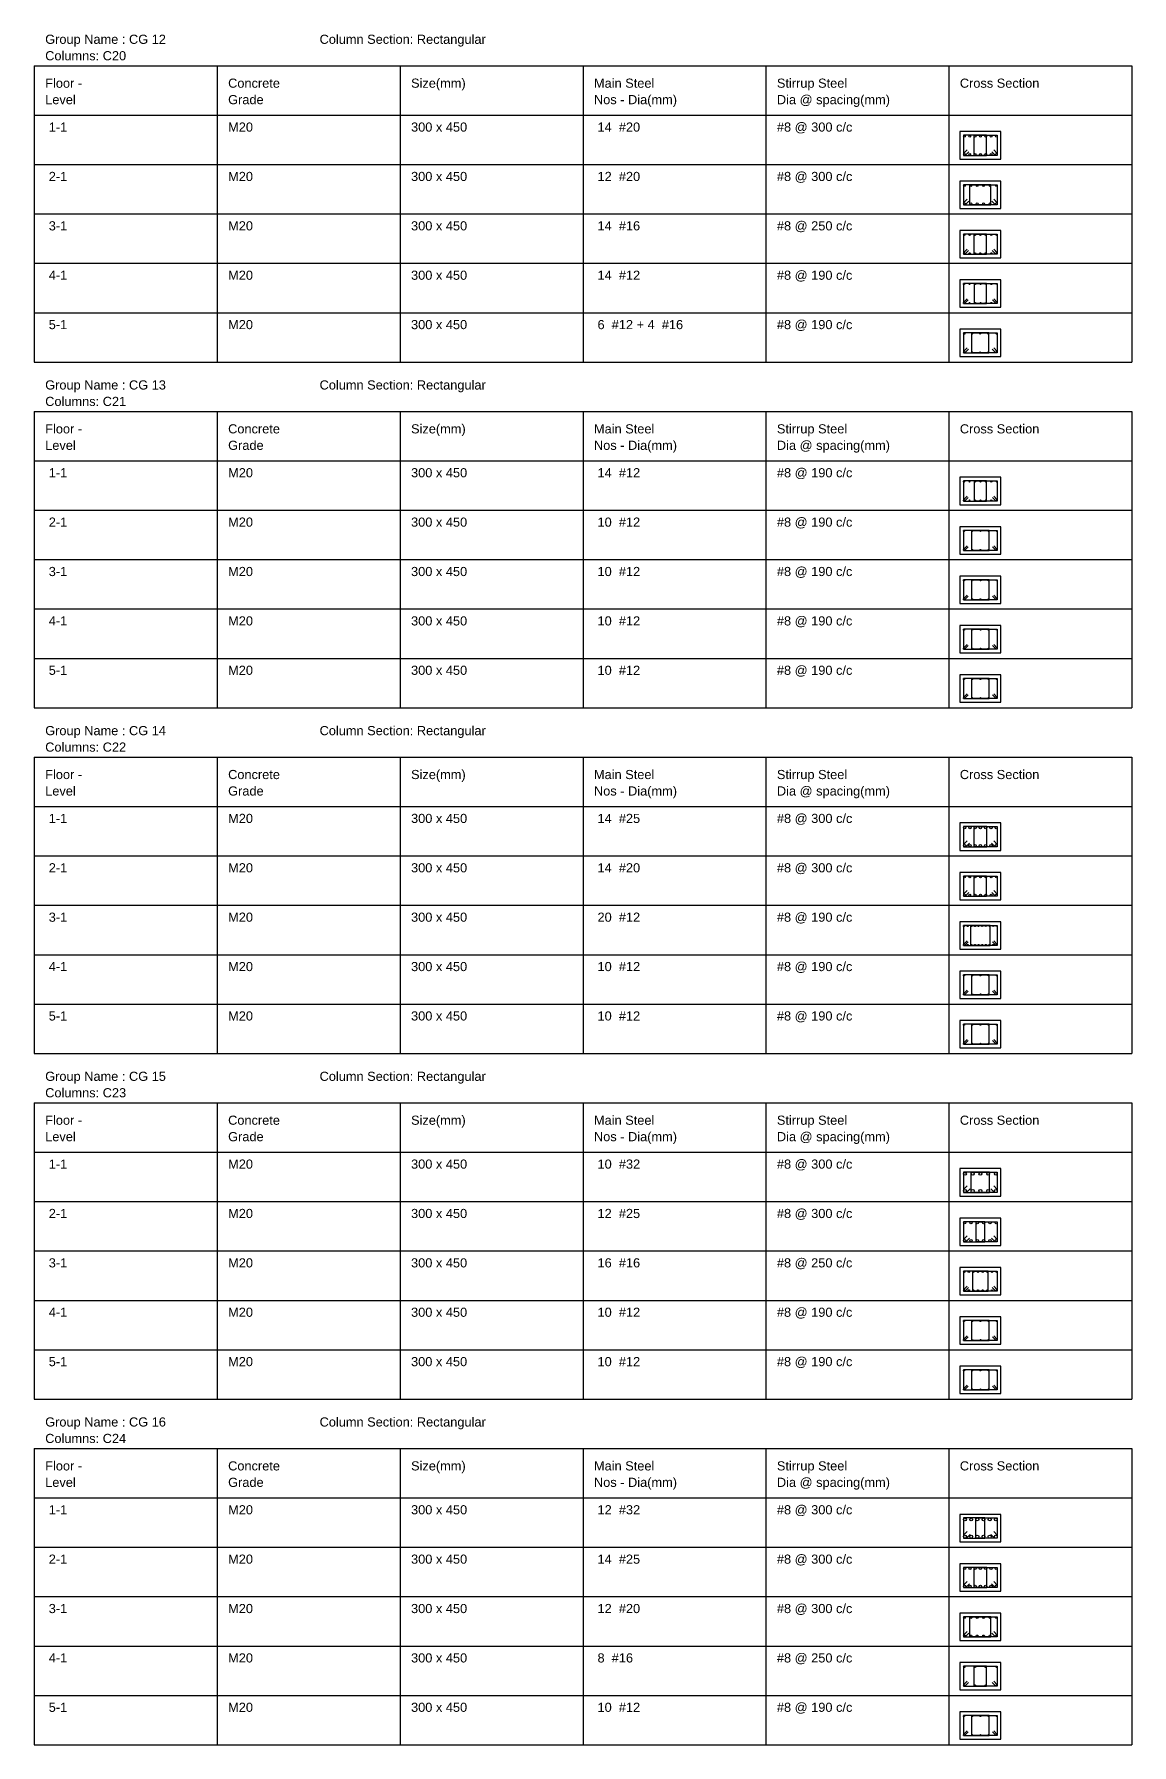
# Model space of a CAD drawing. Extents: x 28 to 264, y -211 to 74.
# Drawn here: x 73.06 to 85.06, y -4.8 to 13.91 of the extents above; entities that cross this region are included whole.
import ezdxf

# ---------------------------------------------------------------- set-up
doc = ezdxf.new("R2010")
doc.units = 0
doc.layers.add('Schedule', color=140, linetype='CONTINUOUS')
doc.styles.add('STRUDS_Arial', font='ARIAL.TTF', dxfattribs={"height": 0.04})

msp = doc.modelspace()

# ---------------------------------------------------------------- linework, layer by layer
at = {"layer": 'Schedule'}
for p, q in [((73.058, 13.56), (85.058, 13.56)), ((73.058, 13.56), (73.058, 10.32)), ((75.058, 13.56), (75.058, 10.32)), ((77.058, 13.56), (77.058, 10.32)), ((79.058, 13.56), (79.058, 10.32)), ((81.058, 13.56), (81.058, 10.32)), ((83.058, 13.56), (83.058, 10.32)), ((85.058, 13.56), (85.058, 10.32)), ((73.058, 13.02), (85.058, 13.02)), ((83.628, 12.84), (83.178, 12.84)), ((83.178, 12.84), (83.178, 12.54)), ((83.4714, 12.8), (83.218, 12.8)), ((83.218, 12.8), (83.218, 12.58)), ((83.3347, 12.58), (83.3347, 12.8)), ((83.3347, 12.8), (83.588, 12.8)), ((83.4714, 12.58), (83.4714, 12.8)), ((83.588, 12.8), (83.588, 12.58)), ((83.628, 12.54), (83.628, 12.84)), ((83.178, 12.54), (83.628, 12.54)), ((83.218, 12.6), (83.258, 12.64)), ((83.218, 12.58), (83.4714, 12.58)), ((83.238, 12.58), (83.278, 12.62)), ((83.588, 12.58), (83.3347, 12.58)), ((83.568, 12.58), (83.528, 12.62)), ((83.588, 12.6), (83.548, 12.64)), ((73.058, 12.48), (85.058, 12.48)), ((83.628, 12.3), (83.178, 12.3)), ((83.178, 12.3), (83.178, 12)), ((83.518, 12.26), (83.218, 12.26)), ((83.218, 12.26), (83.218, 12.04)), ((83.288, 12.04), (83.288, 12.26)), ((83.288, 12.26), (83.588, 12.26)), ((83.518, 12.04), (83.518, 12.26)), ((83.588, 12.26), (83.588, 12.04)), ((83.628, 12), (83.628, 12.3)), ((83.178, 12), (83.628, 12)), ((83.218, 12.06), (83.258, 12.1)), ((83.218, 12.04), (83.518, 12.04)), ((83.238, 12.04), (83.278, 12.08)), ((83.588, 12.04), (83.288, 12.04)), ((83.568, 12.04), (83.528, 12.08)), ((83.588, 12.06), (83.548, 12.1)), ((73.058, 11.94), (85.058, 11.94)), ((83.628, 11.76), (83.178, 11.76)), ((83.178, 11.76), (83.178, 11.46)), ((83.47, 11.72), (83.218, 11.72)), ((83.218, 11.72), (83.218, 11.5)), ((83.336, 11.5), (83.336, 11.72)), ((83.336, 11.72), (83.588, 11.72)), ((83.47, 11.5), (83.47, 11.72)), ((83.588, 11.72), (83.588, 11.5)), ((83.628, 11.46), (83.628, 11.76)), ((83.178, 11.46), (83.628, 11.46)), ((83.218, 11.516), (83.258, 11.556)), ((83.218, 11.5), (83.47, 11.5)), ((83.234, 11.5), (83.274, 11.54)), ((83.588, 11.5), (83.336, 11.5)), ((83.572, 11.5), (83.532, 11.54)), ((83.588, 11.516), (83.548, 11.556)), ((73.058, 11.4), (85.058, 11.4)), ((83.628, 11.22), (83.178, 11.22)), ((83.178, 11.22), (83.178, 10.92)), ((83.4687, 11.18), (83.218, 11.18)), ((83.218, 11.18), (83.218, 10.96)), ((83.3374, 10.96), (83.3374, 11.18)), ((83.3374, 11.18), (83.588, 11.18)), ((83.4687, 10.96), (83.4687, 11.18)), ((83.588, 11.18), (83.588, 10.96)), ((83.628, 10.92), (83.628, 11.22)), ((73.058, 10.86), (85.058, 10.86)), ((83.178, 10.92), (83.628, 10.92)), ((83.218, 10.972), (83.258, 11.012)), ((83.218, 10.96), (83.4687, 10.96)), ((83.23, 10.96), (83.27, 11)), ((83.588, 10.96), (83.3374, 10.96)), ((83.576, 10.96), (83.536, 11)), ((83.588, 10.972), (83.548, 11.012)), ((83.628, 10.68), (83.178, 10.68)), ((83.178, 10.68), (83.178, 10.38)), ((83.628, 10.38), (83.628, 10.68)), ((83.4945, 10.64), (83.218, 10.64)), ((83.218, 10.64), (83.218, 10.42)), ((83.218, 10.436), (83.258, 10.476)), ((83.3075, 10.42), (83.3075, 10.64)), ((83.3075, 10.64), (83.588, 10.64)), ((83.4945, 10.42), (83.4945, 10.64)), ((83.588, 10.436), (83.548, 10.476)), ((83.588, 10.64), (83.588, 10.42)), ((73.058, 10.32), (85.058, 10.32)), ((83.178, 10.38), (83.628, 10.38)), ((83.218, 10.42), (83.4945, 10.42)), ((83.234, 10.42), (83.274, 10.46)), ((83.588, 10.42), (83.3075, 10.42)), ((83.572, 10.42), (83.532, 10.46)), ((73.058, 9.78), (85.058, 9.78)), ((73.058, 9.78), (73.058, 6.54)), ((75.058, 9.78), (75.058, 6.54)), ((77.058, 9.78), (77.058, 6.54)), ((79.058, 9.78), (79.058, 6.54)), ((81.058, 9.78), (81.058, 6.54)), ((83.058, 9.78), (83.058, 6.54)), ((85.058, 9.78), (85.058, 6.54)), ((73.058, 9.24), (85.058, 9.24)), ((83.628, 9.06), (83.178, 9.06)), ((83.178, 9.06), (83.178, 8.76)), ((83.4687, 9.02), (83.218, 9.02)), ((83.218, 9.02), (83.218, 8.8)), ((83.3374, 8.8), (83.3374, 9.02)), ((83.3374, 9.02), (83.588, 9.02)), ((83.4687, 8.8), (83.4687, 9.02)), ((83.588, 9.02), (83.588, 8.8)), ((83.628, 8.76), (83.628, 9.06)), ((83.218, 8.812), (83.258, 8.852)), ((83.218, 8.8), (83.4687, 8.8)), ((83.23, 8.8), (83.27, 8.84)), ((83.588, 8.8), (83.3374, 8.8)), ((83.576, 8.8), (83.536, 8.84)), ((83.588, 8.812), (83.548, 8.852)), ((73.058, 8.7), (85.058, 8.7)), ((83.178, 8.76), (83.628, 8.76)), ((83.628, 8.52), (83.178, 8.52)), ((83.178, 8.52), (83.178, 8.22)), ((83.4985, 8.48), (83.218, 8.48)), ((83.218, 8.48), (83.218, 8.26)), ((83.3075, 8.26), (83.3075, 8.48)), ((83.3075, 8.48), (83.588, 8.48)), ((83.4985, 8.26), (83.4985, 8.48)), ((83.588, 8.48), (83.588, 8.26)), ((83.628, 8.22), (83.628, 8.52)), ((83.218, 8.272), (83.258, 8.312)), ((83.218, 8.26), (83.4985, 8.26)), ((83.23, 8.26), (83.27, 8.3)), ((83.588, 8.26), (83.3075, 8.26)), ((83.576, 8.26), (83.536, 8.3)), ((83.588, 8.272), (83.548, 8.312)), ((73.058, 8.16), (85.058, 8.16)), ((83.178, 8.22), (83.628, 8.22)), ((83.628, 7.98), (83.178, 7.98)), ((83.178, 7.98), (83.178, 7.68)), ((83.4985, 7.94), (83.218, 7.94)), ((83.218, 7.94), (83.218, 7.72)), ((83.3075, 7.72), (83.3075, 7.94)), ((83.3075, 7.94), (83.588, 7.94)), ((83.4985, 7.72), (83.4985, 7.94)), ((83.588, 7.94), (83.588, 7.72)), ((83.628, 7.68), (83.628, 7.98)), ((83.178, 7.68), (83.628, 7.68)), ((83.218, 7.732), (83.258, 7.772)), ((83.218, 7.72), (83.4985, 7.72)), ((83.23, 7.72), (83.27, 7.76)), ((83.588, 7.72), (83.3075, 7.72)), ((83.576, 7.72), (83.536, 7.76)), ((83.588, 7.732), (83.548, 7.772)), ((73.058, 7.62), (85.058, 7.62)), ((83.628, 7.44), (83.178, 7.44)), ((83.178, 7.44), (83.178, 7.14)), ((83.4985, 7.4), (83.218, 7.4)), ((83.218, 7.4), (83.218, 7.18)), ((83.3075, 7.18), (83.3075, 7.4)), ((83.3075, 7.4), (83.588, 7.4)), ((83.4985, 7.18), (83.4985, 7.4)), ((83.588, 7.4), (83.588, 7.18)), ((83.628, 7.14), (83.628, 7.44)), ((83.178, 7.14), (83.628, 7.14)), ((83.218, 7.192), (83.258, 7.232)), ((83.218, 7.18), (83.4985, 7.18)), ((83.23, 7.18), (83.27, 7.22)), ((83.588, 7.18), (83.3075, 7.18)), ((83.576, 7.18), (83.536, 7.22)), ((83.588, 7.192), (83.548, 7.232)), ((73.058, 7.08), (85.058, 7.08)), ((83.628, 6.9), (83.178, 6.9)), ((83.178, 6.9), (83.178, 6.6)), ((83.4985, 6.86), (83.218, 6.86)), ((83.218, 6.86), (83.218, 6.64)), ((83.3075, 6.64), (83.3075, 6.86)), ((83.3075, 6.86), (83.588, 6.86)), ((83.4985, 6.64), (83.4985, 6.86)), ((83.588, 6.86), (83.588, 6.64)), ((83.628, 6.6), (83.628, 6.9)), ((83.178, 6.6), (83.628, 6.6)), ((83.218, 6.652), (83.258, 6.692)), ((83.218, 6.64), (83.4985, 6.64)), ((83.23, 6.64), (83.27, 6.68)), ((83.588, 6.64), (83.3075, 6.64)), ((83.576, 6.64), (83.536, 6.68)), ((83.588, 6.652), (83.548, 6.692)), ((73.058, 6.54), (85.058, 6.54)), ((73.058, 6), (85.058, 6)), ((73.058, 6), (73.058, 2.76)), ((75.058, 6), (75.058, 2.76)), ((77.058, 6), (77.058, 2.76)), ((79.058, 6), (79.058, 2.76)), ((81.058, 6), (81.058, 2.76)), ((83.058, 6), (83.058, 2.76)), ((85.058, 6), (85.058, 2.76)), ((73.058, 5.46), (85.058, 5.46)), ((83.628, 5.28), (83.178, 5.28)), ((83.178, 5.28), (83.178, 4.98)), ((83.473, 5.24), (83.218, 5.24)), ((83.218, 5.24), (83.218, 5.02)), ((83.333, 5.02), (83.333, 5.24)), ((83.333, 5.24), (83.588, 5.24)), ((83.473, 5.02), (83.473, 5.24)), ((83.588, 5.24), (83.588, 5.02)), ((83.628, 4.98), (83.628, 5.28)), ((83.218, 5.045), (83.258, 5.085)), ((83.243, 5.02), (83.283, 5.06)), ((83.563, 5.02), (83.523, 5.06)), ((83.588, 5.045), (83.548, 5.085)), ((73.058, 4.92), (85.058, 4.92)), ((83.178, 4.98), (83.628, 4.98)), ((83.218, 5.02), (83.473, 5.02)), ((83.588, 5.02), (83.333, 5.02)), ((83.628, 4.74), (83.178, 4.74)), ((83.178, 4.74), (83.178, 4.44)), ((83.4714, 4.7), (83.218, 4.7)), ((83.218, 4.7), (83.218, 4.48)), ((83.3347, 4.48), (83.3347, 4.7)), ((83.3347, 4.7), (83.588, 4.7)), ((83.4714, 4.48), (83.4714, 4.7)), ((83.588, 4.7), (83.588, 4.48)), ((83.628, 4.44), (83.628, 4.74)), ((83.218, 4.5), (83.258, 4.54)), ((83.238, 4.48), (83.278, 4.52)), ((83.568, 4.48), (83.528, 4.52)), ((83.588, 4.5), (83.548, 4.54)), ((73.058, 4.38), (85.058, 4.38)), ((83.178, 4.44), (83.628, 4.44)), ((83.218, 4.48), (83.4714, 4.48)), ((83.588, 4.48), (83.3347, 4.48)), ((83.628, 4.2), (83.178, 4.2)), ((83.178, 4.2), (83.178, 3.9)), ((83.5085, 4.16), (83.218, 4.16)), ((83.218, 4.16), (83.218, 3.94)), ((83.2976, 3.94), (83.2976, 4.16)), ((83.2976, 4.16), (83.588, 4.16)), ((83.5085, 3.94), (83.5085, 4.16)), ((83.588, 4.16), (83.588, 3.94)), ((83.628, 3.9), (83.628, 4.2)), ((83.218, 3.952), (83.258, 3.992)), ((83.218, 3.94), (83.5085, 3.94)), ((83.23, 3.94), (83.27, 3.98)), ((83.588, 3.94), (83.2976, 3.94)), ((83.576, 3.94), (83.536, 3.98)), ((83.588, 3.952), (83.548, 3.992)), ((73.058, 3.84), (85.058, 3.84)), ((83.178, 3.9), (83.628, 3.9)), ((83.628, 3.66), (83.178, 3.66)), ((83.178, 3.66), (83.178, 3.36)), ((83.4985, 3.62), (83.218, 3.62)), ((83.218, 3.62), (83.218, 3.4)), ((83.3075, 3.4), (83.3075, 3.62)), ((83.3075, 3.62), (83.588, 3.62)), ((83.4985, 3.4), (83.4985, 3.62)), ((83.588, 3.62), (83.588, 3.4)), ((83.628, 3.36), (83.628, 3.66)), ((83.218, 3.412), (83.258, 3.452)), ((83.218, 3.4), (83.4985, 3.4)), ((83.23, 3.4), (83.27, 3.44)), ((83.588, 3.4), (83.3075, 3.4)), ((83.576, 3.4), (83.536, 3.44)), ((83.588, 3.412), (83.548, 3.452)), ((73.058, 3.3), (85.058, 3.3)), ((83.178, 3.36), (83.628, 3.36)), ((83.628, 3.12), (83.178, 3.12)), ((83.178, 3.12), (83.178, 2.82)), ((83.4985, 3.08), (83.218, 3.08)), ((83.218, 3.08), (83.218, 2.86)), ((83.3075, 2.86), (83.3075, 3.08)), ((83.3075, 3.08), (83.588, 3.08)), ((83.4985, 2.86), (83.4985, 3.08)), ((83.588, 3.08), (83.588, 2.86)), ((83.628, 2.82), (83.628, 3.12)), ((83.178, 2.82), (83.628, 2.82)), ((83.218, 2.872), (83.258, 2.912)), ((83.218, 2.86), (83.4985, 2.86)), ((83.23, 2.86), (83.27, 2.9)), ((83.588, 2.86), (83.3075, 2.86)), ((83.576, 2.86), (83.536, 2.9)), ((83.588, 2.872), (83.548, 2.912)), ((73.058, 2.76), (85.058, 2.76)), ((73.058, 2.22), (85.058, 2.22)), ((73.058, 2.22), (73.058, -1.02)), ((75.058, 2.22), (75.058, -1.02)), ((77.058, 2.22), (77.058, -1.02)), ((79.058, 2.22), (79.058, -1.02)), ((81.058, 2.22), (81.058, -1.02)), ((83.058, 2.22), (83.058, -1.02)), ((85.058, 2.22), (85.058, -1.02)), ((73.058, 1.68), (85.058, 1.68)), ((83.628, 1.5), (83.178, 1.5)), ((83.178, 1.5), (83.178, 1.2)), ((83.628, 1.2), (83.628, 1.5)), ((83.5035, 1.46), (83.218, 1.46)), ((83.218, 1.46), (83.218, 1.24)), ((83.218, 1.272), (83.258, 1.312)), ((83.3025, 1.24), (83.3025, 1.46)), ((83.3025, 1.46), (83.588, 1.46)), ((83.5035, 1.24), (83.5035, 1.46)), ((83.588, 1.272), (83.548, 1.312)), ((83.588, 1.46), (83.588, 1.24)), ((73.058, 1.14), (85.058, 1.14)), ((83.178, 1.2), (83.628, 1.2)), ((83.218, 1.24), (83.5035, 1.24)), ((83.25, 1.24), (83.29, 1.28)), ((83.588, 1.24), (83.3025, 1.24)), ((83.556, 1.24), (83.516, 1.28)), ((83.628, 0.96), (83.178, 0.96)), ((83.178, 0.96), (83.178, 0.66)), ((83.628, 0.66), (83.628, 0.96)), ((83.45, 0.92), (83.218, 0.92)), ((83.218, 0.92), (83.218, 0.7)), ((83.218, 0.725), (83.258, 0.765)), ((83.356, 0.7), (83.356, 0.92)), ((83.356, 0.92), (83.588, 0.92)), ((83.45, 0.7), (83.45, 0.92)), ((83.588, 0.725), (83.548, 0.765)), ((83.588, 0.92), (83.588, 0.7)), ((73.058, 0.6), (85.058, 0.6)), ((83.178, 0.66), (83.628, 0.66)), ((83.218, 0.7), (83.45, 0.7)), ((83.243, 0.7), (83.283, 0.74)), ((83.588, 0.7), (83.356, 0.7)), ((83.563, 0.7), (83.523, 0.74)), ((83.628, 0.42), (83.178, 0.42)), ((83.178, 0.42), (83.178, 0.12)), ((83.4869, 0.38), (83.218, 0.38)), ((83.218, 0.38), (83.218, 0.16)), ((83.3192, 0.16), (83.3192, 0.38)), ((83.3192, 0.38), (83.588, 0.38)), ((83.4869, 0.16), (83.4869, 0.38)), ((83.588, 0.38), (83.588, 0.16)), ((83.628, 0.12), (83.628, 0.42)), ((83.218, 0.176), (83.258, 0.216)), ((83.234, 0.16), (83.274, 0.2)), ((83.572, 0.16), (83.532, 0.2)), ((83.588, 0.176), (83.548, 0.216)), ((73.058, 0.06), (85.058, 0.06)), ((83.178, 0.12), (83.628, 0.12)), ((83.218, 0.16), (83.4869, 0.16)), ((83.588, 0.16), (83.3192, 0.16)), ((83.628, -0.12), (83.178, -0.12)), ((83.178, -0.12), (83.178, -0.42)), ((83.4985, -0.16), (83.218, -0.16)), ((83.218, -0.16), (83.218, -0.38)), ((83.3075, -0.38), (83.3075, -0.16)), ((83.3075, -0.16), (83.588, -0.16)), ((83.4985, -0.38), (83.4985, -0.16)), ((83.588, -0.16), (83.588, -0.38)), ((83.628, -0.42), (83.628, -0.12)), ((83.218, -0.368), (83.258, -0.328)), ((83.23, -0.38), (83.27, -0.34)), ((83.576, -0.38), (83.536, -0.34)), ((83.588, -0.368), (83.548, -0.328)), ((73.058, -0.48), (85.058, -0.48)), ((83.178, -0.42), (83.628, -0.42)), ((83.218, -0.38), (83.4985, -0.38)), ((83.588, -0.38), (83.3075, -0.38)), ((83.628, -0.66), (83.178, -0.66)), ((83.178, -0.66), (83.178, -0.96)), ((83.4985, -0.7), (83.218, -0.7)), ((83.218, -0.7), (83.218, -0.92)), ((83.3075, -0.92), (83.3075, -0.7)), ((83.3075, -0.7), (83.588, -0.7)), ((83.4985, -0.92), (83.4985, -0.7)), ((83.588, -0.7), (83.588, -0.92)), ((83.628, -0.96), (83.628, -0.66)), ((83.218, -0.908), (83.258, -0.868)), ((83.218, -0.92), (83.4985, -0.92)), ((83.23, -0.92), (83.27, -0.88)), ((83.588, -0.92), (83.3075, -0.92)), ((83.576, -0.92), (83.536, -0.88)), ((83.588, -0.908), (83.548, -0.868)), ((73.058, -1.02), (85.058, -1.02)), ((83.178, -0.96), (83.628, -0.96)), ((73.058, -1.56), (85.058, -1.56)), ((73.058, -1.56), (73.058, -4.8)), ((75.058, -1.56), (75.058, -4.8)), ((77.058, -1.56), (77.058, -4.8)), ((79.058, -1.56), (79.058, -4.8)), ((81.058, -1.56), (81.058, -4.8)), ((83.058, -1.56), (83.058, -4.8)), ((85.058, -1.56), (85.058, -4.8)), ((73.058, -2.1), (85.058, -2.1)), ((83.628, -2.28), (83.178, -2.28)), ((83.178, -2.28), (83.178, -2.58)), ((83.4528, -2.32), (83.218, -2.32)), ((83.218, -2.32), (83.218, -2.54)), ((83.3532, -2.54), (83.3532, -2.32)), ((83.3532, -2.32), (83.588, -2.32)), ((83.4528, -2.54), (83.4528, -2.32)), ((83.588, -2.32), (83.588, -2.54)), ((83.628, -2.58), (83.628, -2.28)), ((83.178, -2.58), (83.628, -2.58)), ((83.218, -2.508), (83.258, -2.468)), ((83.218, -2.54), (83.4528, -2.54)), ((83.25, -2.54), (83.29, -2.5)), ((83.588, -2.54), (83.3532, -2.54)), ((83.556, -2.54), (83.516, -2.5)), ((83.588, -2.508), (83.548, -2.468)), ((73.058, -2.64), (85.058, -2.64)), ((83.628, -2.82), (83.178, -2.82)), ((83.178, -2.82), (83.178, -3.12)), ((83.473, -2.86), (83.218, -2.86)), ((83.218, -2.86), (83.218, -3.08)), ((83.333, -3.08), (83.333, -2.86)), ((83.333, -2.86), (83.588, -2.86)), ((83.473, -3.08), (83.473, -2.86)), ((83.588, -2.86), (83.588, -3.08)), ((83.628, -3.12), (83.628, -2.82)), ((83.178, -3.12), (83.628, -3.12)), ((83.218, -3.055), (83.258, -3.015)), ((83.218, -3.08), (83.473, -3.08)), ((83.243, -3.08), (83.283, -3.04)), ((83.588, -3.08), (83.333, -3.08)), ((83.563, -3.08), (83.523, -3.04)), ((83.588, -3.055), (83.548, -3.015)), ((73.058, -3.18), (85.058, -3.18)), ((83.628, -3.36), (83.178, -3.36)), ((83.178, -3.36), (83.178, -3.66)), ((83.628, -3.66), (83.628, -3.36)), ((83.518, -3.4), (83.218, -3.4)), ((83.218, -3.4), (83.218, -3.62)), ((83.288, -3.62), (83.288, -3.4)), ((83.288, -3.4), (83.588, -3.4)), ((83.518, -3.62), (83.518, -3.4)), ((83.588, -3.4), (83.588, -3.62)), ((73.058, -3.72), (85.058, -3.72)), ((83.178, -3.66), (83.628, -3.66)), ((83.218, -3.6), (83.258, -3.56)), ((83.218, -3.62), (83.518, -3.62)), ((83.238, -3.62), (83.278, -3.58)), ((83.588, -3.62), (83.288, -3.62)), ((83.568, -3.62), (83.528, -3.58)), ((83.588, -3.6), (83.548, -3.56)), ((83.628, -3.9), (83.178, -3.9)), ((83.178, -3.9), (83.178, -4.2)), ((83.628, -4.2), (83.628, -3.9)), ((83.47, -3.94), (83.218, -3.94)), ((83.218, -3.94), (83.218, -4.16)), ((83.218, -4.144), (83.258, -4.104)), ((83.336, -4.16), (83.336, -3.94)), ((83.336, -3.94), (83.588, -3.94)), ((83.47, -4.16), (83.47, -3.94)), ((83.588, -4.144), (83.548, -4.104)), ((83.588, -3.94), (83.588, -4.16)), ((73.058, -4.26), (85.058, -4.26)), ((83.178, -4.2), (83.628, -4.2)), ((83.218, -4.16), (83.47, -4.16)), ((83.234, -4.16), (83.274, -4.12)), ((83.588, -4.16), (83.336, -4.16)), ((83.572, -4.16), (83.532, -4.12)), ((83.628, -4.44), (83.178, -4.44)), ((83.178, -4.44), (83.178, -4.74)), ((83.4985, -4.48), (83.218, -4.48)), ((83.218, -4.48), (83.218, -4.7)), ((83.3075, -4.7), (83.3075, -4.48)), ((83.3075, -4.48), (83.588, -4.48)), ((83.4985, -4.7), (83.4985, -4.48)), ((83.588, -4.48), (83.588, -4.7)), ((83.628, -4.74), (83.628, -4.44)), ((83.218, -4.688), (83.258, -4.648)), ((83.23, -4.7), (83.27, -4.66)), ((83.576, -4.7), (83.536, -4.66)), ((83.588, -4.688), (83.548, -4.648)), ((73.058, -4.8), (85.058, -4.8)), ((83.178, -4.74), (83.628, -4.74)), ((83.218, -4.7), (83.4985, -4.7)), ((83.588, -4.7), (83.3075, -4.7))]:
    msp.add_line(p, q, dxfattribs=at)
for centre, radius in [((83.228, 12.79), 0.01), ((83.2863, 12.79), 0.01), ((83.3447, 12.79), 0.01), ((83.403, 12.79), 0.01), ((83.4613, 12.79), 0.01), ((83.5197, 12.79), 0.01), ((83.578, 12.79), 0.01), ((83.228, 12.59), 0.01), ((83.2863, 12.59), 0.01), ((83.3447, 12.59), 0.01), ((83.403, 12.59), 0.01), ((83.4613, 12.59), 0.01), ((83.5197, 12.59), 0.01), ((83.578, 12.59), 0.01), ((83.228, 12.25), 0.01), ((83.298, 12.25), 0.01), ((83.368, 12.25), 0.01), ((83.438, 12.25), 0.01), ((83.508, 12.25), 0.01), ((83.578, 12.25), 0.01), ((83.228, 12.05), 0.01), ((83.298, 12.05), 0.01), ((83.368, 12.05), 0.01), ((83.438, 12.05), 0.01), ((83.508, 12.05), 0.01), ((83.578, 12.05), 0.01), ((83.226, 11.712), 0.008), ((83.285, 11.712), 0.008), ((83.344, 11.712), 0.008), ((83.403, 11.712), 0.008), ((83.462, 11.712), 0.008), ((83.521, 11.712), 0.008), ((83.58, 11.712), 0.008), ((83.226, 11.508), 0.008), ((83.285, 11.508), 0.008), ((83.344, 11.508), 0.008), ((83.403, 11.508), 0.008), ((83.462, 11.508), 0.008), ((83.521, 11.508), 0.008), ((83.58, 11.508), 0.008), ((83.224, 11.174), 0.006), ((83.2837, 11.174), 0.006), ((83.3434, 11.174), 0.006), ((83.403, 11.174), 0.006), ((83.4627, 11.174), 0.006), ((83.5223, 11.174), 0.006), ((83.582, 11.174), 0.006), ((83.224, 10.966), 0.006), ((83.2837, 10.966), 0.006), ((83.3434, 10.966), 0.006), ((83.403, 10.966), 0.006), ((83.4627, 10.966), 0.006), ((83.5223, 10.966), 0.006), ((83.582, 10.966), 0.006), ((83.226, 10.632), 0.008), ((83.3135, 10.632), 0.006), ((83.401, 10.632), 0.006), ((83.4885, 10.632), 0.006), ((83.58, 10.632), 0.008), ((83.226, 10.428), 0.008), ((83.3135, 10.426), 0.006), ((83.401, 10.426), 0.006), ((83.4885, 10.426), 0.006), ((83.58, 10.428), 0.008), ((83.224, 9.014), 0.006), ((83.2837, 9.014), 0.006), ((83.3434, 9.014), 0.006), ((83.403, 9.014), 0.006), ((83.4627, 9.014), 0.006), ((83.5223, 9.014), 0.006), ((83.582, 9.014), 0.006), ((83.224, 8.806), 0.006), ((83.2837, 8.806), 0.006), ((83.3434, 8.806), 0.006), ((83.403, 8.806), 0.006), ((83.4627, 8.806), 0.006), ((83.5223, 8.806), 0.006), ((83.582, 8.806), 0.006), ((83.224, 8.474), 0.006), ((83.3135, 8.474), 0.006), ((83.403, 8.474), 0.006), ((83.4925, 8.474), 0.006), ((83.582, 8.474), 0.006), ((83.224, 8.266), 0.006), ((83.3135, 8.266), 0.006), ((83.403, 8.266), 0.006), ((83.4925, 8.266), 0.006), ((83.582, 8.266), 0.006), ((83.224, 7.934), 0.006), ((83.3135, 7.934), 0.006), ((83.403, 7.934), 0.006), ((83.4925, 7.934), 0.006), ((83.582, 7.934), 0.006), ((83.224, 7.726), 0.006), ((83.3135, 7.726), 0.006), ((83.403, 7.726), 0.006), ((83.4925, 7.726), 0.006), ((83.582, 7.726), 0.006), ((83.224, 7.394), 0.006), ((83.3135, 7.394), 0.006), ((83.403, 7.394), 0.006), ((83.4925, 7.394), 0.006), ((83.582, 7.394), 0.006), ((83.224, 7.186), 0.006), ((83.3135, 7.186), 0.006), ((83.403, 7.186), 0.006), ((83.4925, 7.186), 0.006), ((83.582, 7.186), 0.006), ((83.224, 6.854), 0.006), ((83.3135, 6.854), 0.006), ((83.403, 6.854), 0.006), ((83.4925, 6.854), 0.006), ((83.582, 6.854), 0.006), ((83.224, 6.646), 0.006), ((83.3135, 6.646), 0.006), ((83.403, 6.646), 0.006), ((83.4925, 6.646), 0.006), ((83.582, 6.646), 0.006), ((83.2305, 5.2275), 0.0125), ((83.288, 5.2275), 0.0125), ((83.3455, 5.2275), 0.0125), ((83.403, 5.2275), 0.0125), ((83.4605, 5.2275), 0.0125), ((83.518, 5.2275), 0.0125), ((83.5755, 5.2275), 0.0125), ((83.2305, 5.0325), 0.0125), ((83.288, 5.0325), 0.0125), ((83.3455, 5.0325), 0.0125), ((83.403, 5.0325), 0.0125), ((83.4605, 5.0325), 0.0125), ((83.518, 5.0325), 0.0125), ((83.5755, 5.0325), 0.0125), ((83.228, 4.69), 0.01), ((83.2863, 4.69), 0.01), ((83.3447, 4.69), 0.01), ((83.403, 4.69), 0.01), ((83.4613, 4.69), 0.01), ((83.5197, 4.69), 0.01), ((83.578, 4.69), 0.01), ((83.228, 4.49), 0.01), ((83.2863, 4.49), 0.01), ((83.3447, 4.49), 0.01), ((83.403, 4.49), 0.01), ((83.4613, 4.49), 0.01), ((83.5197, 4.49), 0.01), ((83.578, 4.49), 0.01), ((83.224, 4.154), 0.006), ((83.2638, 4.154), 0.006), ((83.3036, 4.154), 0.006), ((83.3434, 4.154), 0.006), ((83.3831, 4.154), 0.006), ((83.4229, 4.154), 0.006), ((83.4627, 4.154), 0.006), ((83.5025, 4.154), 0.006), ((83.5422, 4.154), 0.006), ((83.582, 4.154), 0.006), ((83.224, 3.946), 0.006), ((83.2638, 3.946), 0.006), ((83.3036, 3.946), 0.006), ((83.3434, 3.946), 0.006), ((83.3831, 3.946), 0.006), ((83.4229, 3.946), 0.006), ((83.4627, 3.946), 0.006), ((83.5025, 3.946), 0.006), ((83.5422, 3.946), 0.006), ((83.582, 3.946), 0.006), ((83.224, 3.614), 0.006), ((83.3135, 3.614), 0.006), ((83.403, 3.614), 0.006), ((83.4925, 3.614), 0.006), ((83.582, 3.614), 0.006), ((83.224, 3.406), 0.006), ((83.3135, 3.406), 0.006), ((83.403, 3.406), 0.006), ((83.4925, 3.406), 0.006), ((83.582, 3.406), 0.006), ((83.224, 3.074), 0.006), ((83.3135, 3.074), 0.006), ((83.403, 3.074), 0.006), ((83.4925, 3.074), 0.006), ((83.582, 3.074), 0.006), ((83.224, 2.866), 0.006), ((83.3135, 2.866), 0.006), ((83.403, 2.866), 0.006), ((83.4925, 2.866), 0.006), ((83.582, 2.866), 0.006), ((83.234, 1.444), 0.016), ((83.3185, 1.444), 0.016), ((83.403, 1.444), 0.016), ((83.4875, 1.444), 0.016), ((83.572, 1.444), 0.016), ((83.234, 1.256), 0.016), ((83.3185, 1.256), 0.016), ((83.403, 1.256), 0.016), ((83.4875, 1.256), 0.016), ((83.572, 1.256), 0.016), ((83.2305, 0.9075), 0.0125), ((83.2995, 0.9075), 0.0125), ((83.3685, 0.9075), 0.0125), ((83.4375, 0.9075), 0.0125), ((83.5065, 0.9075), 0.0125), ((83.5755, 0.9075), 0.0125), ((83.2305, 0.7125), 0.0125), ((83.2995, 0.7125), 0.0125), ((83.3685, 0.7125), 0.0125), ((83.4375, 0.7125), 0.0125), ((83.5065, 0.7125), 0.0125), ((83.5755, 0.7125), 0.0125), ((83.226, 0.372), 0.008), ((83.2766, 0.372), 0.008), ((83.3272, 0.372), 0.008), ((83.3777, 0.372), 0.008), ((83.4283, 0.372), 0.008), ((83.4789, 0.372), 0.008), ((83.5294, 0.372), 0.008), ((83.58, 0.372), 0.008), ((83.226, 0.168), 0.008), ((83.2766, 0.168), 0.008), ((83.3272, 0.168), 0.008), ((83.3777, 0.168), 0.008), ((83.4283, 0.168), 0.008), ((83.4789, 0.168), 0.008), ((83.5294, 0.168), 0.008), ((83.58, 0.168), 0.008), ((83.224, -0.166), 0.006), ((83.3135, -0.166), 0.006), ((83.403, -0.166), 0.006), ((83.4925, -0.166), 0.006), ((83.582, -0.166), 0.006), ((83.224, -0.374), 0.006), ((83.3135, -0.374), 0.006), ((83.403, -0.374), 0.006), ((83.4925, -0.374), 0.006), ((83.582, -0.374), 0.006), ((83.224, -0.706), 0.006), ((83.3135, -0.706), 0.006), ((83.403, -0.706), 0.006), ((83.4925, -0.706), 0.006), ((83.582, -0.706), 0.006), ((83.224, -0.914), 0.006), ((83.3135, -0.914), 0.006), ((83.403, -0.914), 0.006), ((83.4925, -0.914), 0.006), ((83.582, -0.914), 0.006), ((83.234, -2.336), 0.016), ((83.3016, -2.336), 0.016), ((83.3692, -2.336), 0.016), ((83.4368, -2.336), 0.016), ((83.5044, -2.336), 0.016), ((83.572, -2.336), 0.016), ((83.234, -2.524), 0.016), ((83.3016, -2.524), 0.016), ((83.3692, -2.524), 0.016), ((83.4368, -2.524), 0.016), ((83.5044, -2.524), 0.016), ((83.572, -2.524), 0.016), ((83.2305, -2.8725), 0.0125), ((83.288, -2.8725), 0.0125), ((83.3455, -2.8725), 0.0125), ((83.403, -2.8725), 0.0125), ((83.4605, -2.8725), 0.0125), ((83.518, -2.8725), 0.0125), ((83.5755, -2.8725), 0.0125), ((83.2305, -3.0675), 0.0125), ((83.288, -3.0675), 0.0125), ((83.3455, -3.0675), 0.0125), ((83.403, -3.0675), 0.0125), ((83.4605, -3.0675), 0.0125), ((83.518, -3.0675), 0.0125), ((83.5755, -3.0675), 0.0125), ((83.228, -3.41), 0.01), ((83.298, -3.41), 0.01), ((83.368, -3.41), 0.01), ((83.438, -3.41), 0.01), ((83.508, -3.41), 0.01), ((83.578, -3.41), 0.01), ((83.228, -3.61), 0.01), ((83.298, -3.61), 0.01), ((83.368, -3.61), 0.01), ((83.438, -3.61), 0.01), ((83.508, -3.61), 0.01), ((83.578, -3.61), 0.01), ((83.226, -3.948), 0.008), ((83.344, -3.948), 0.008), ((83.462, -3.948), 0.008), ((83.58, -3.948), 0.008), ((83.226, -4.152), 0.008), ((83.344, -4.152), 0.008), ((83.462, -4.152), 0.008), ((83.58, -4.152), 0.008), ((83.224, -4.486), 0.006), ((83.3135, -4.486), 0.006), ((83.403, -4.486), 0.006), ((83.4925, -4.486), 0.006), ((83.582, -4.486), 0.006), ((83.224, -4.694), 0.006), ((83.3135, -4.694), 0.006), ((83.403, -4.694), 0.006), ((83.4925, -4.694), 0.006), ((83.582, -4.694), 0.006)]:
    msp.add_circle(centre, radius, dxfattribs=at)

# ---------------------------------------------------------------- texts
at = {"layer": 'Schedule', "style": 'STRUDS_Arial'}
for s, p in [('Group Name : CG 12', (73.178, 13.8)), ('Column Section: Rectangular ', (76.178, 13.8)), ('Columns: C20 ', (73.178, 13.62)), ('Floor - ', (73.178, 13.32)), ('Concrete', (75.178, 13.32)), ('Size(mm)', (77.178, 13.32)), ('Main Steel', (79.178, 13.32)), ('Stirrup Steel', (81.178, 13.32)), ('Cross Section', (83.178, 13.32)), ('Level', (73.178, 13.14)), ('Grade', (75.178, 13.14)), ('Nos - Dia(mm)', (79.178, 13.14)), ('Dia @ spacing(mm)', (81.178, 13.14)), (' 1-1', (73.178, 12.84)), ('M20', (75.178, 12.84)), ('300 x 450 ', (77.178, 12.84)), (' 14  #20 ', (79.178, 12.84)), ('#8 @ 300 c/c', (81.178, 12.84)), (' 2-1', (73.178, 12.3)), ('M20', (75.178, 12.3)), ('300 x 450 ', (77.178, 12.3)), (' 12  #20 ', (79.178, 12.3)), ('#8 @ 300 c/c', (81.178, 12.3)), (' 3-1', (73.178, 11.76)), ('M20', (75.178, 11.76)), ('300 x 450 ', (77.178, 11.76)), (' 14  #16 ', (79.178, 11.76)), ('#8 @ 250 c/c', (81.178, 11.76)), (' 4-1', (73.178, 11.22)), ('M20', (75.178, 11.22)), ('300 x 450 ', (77.178, 11.22)), (' 14  #12 ', (79.178, 11.22)), ('#8 @ 190 c/c', (81.178, 11.22)), (' 5-1', (73.178, 10.68)), ('M20', (75.178, 10.68)), ('300 x 450 ', (77.178, 10.68)), (' 6  #12 + 4  #16 ', (79.178, 10.68)), ('#8 @ 190 c/c', (81.178, 10.68)), ('Group Name : CG 13', (73.178, 10.02)), ('Column Section: Rectangular ', (76.178, 10.02)), ('Columns: C21 ', (73.178, 9.84)), ('Floor - ', (73.178, 9.54)), ('Concrete', (75.178, 9.54)), ('Size(mm)', (77.178, 9.54)), ('Main Steel', (79.178, 9.54)), ('Stirrup Steel', (81.178, 9.54)), ('Cross Section', (83.178, 9.54)), ('Level', (73.178, 9.36)), ('Grade', (75.178, 9.36)), ('Nos - Dia(mm)', (79.178, 9.36)), ('Dia @ spacing(mm)', (81.178, 9.36)), (' 1-1', (73.178, 9.06)), ('M20', (75.178, 9.06)), ('300 x 450 ', (77.178, 9.06)), (' 14  #12 ', (79.178, 9.06)), ('#8 @ 190 c/c', (81.178, 9.06)), (' 2-1', (73.178, 8.52)), ('M20', (75.178, 8.52)), ('300 x 450 ', (77.178, 8.52)), (' 10  #12 ', (79.178, 8.52)), ('#8 @ 190 c/c', (81.178, 8.52)), (' 3-1', (73.178, 7.98)), ('M20', (75.178, 7.98)), ('300 x 450 ', (77.178, 7.98)), (' 10  #12 ', (79.178, 7.98)), ('#8 @ 190 c/c', (81.178, 7.98)), (' 4-1', (73.178, 7.44)), ('M20', (75.178, 7.44)), ('300 x 450 ', (77.178, 7.44)), (' 10  #12 ', (79.178, 7.44)), ('#8 @ 190 c/c', (81.178, 7.44)), (' 5-1', (73.178, 6.9)), ('M20', (75.178, 6.9)), ('300 x 450 ', (77.178, 6.9)), (' 10  #12 ', (79.178, 6.9)), ('#8 @ 190 c/c', (81.178, 6.9)), ('Group Name : CG 14', (73.178, 6.24)), ('Column Section: Rectangular ', (76.178, 6.24)), ('Columns: C22 ', (73.178, 6.06)), ('Floor - ', (73.178, 5.76)), ('Concrete', (75.178, 5.76)), ('Size(mm)', (77.178, 5.76)), ('Main Steel', (79.178, 5.76)), ('Stirrup Steel', (81.178, 5.76)), ('Cross Section', (83.178, 5.76)), ('Level', (73.178, 5.58)), ('Grade', (75.178, 5.58)), ('Nos - Dia(mm)', (79.178, 5.58)), ('Dia @ spacing(mm)', (81.178, 5.58)), (' 1-1', (73.178, 5.28)), ('M20', (75.178, 5.28)), ('300 x 450 ', (77.178, 5.28)), (' 14  #25 ', (79.178, 5.28)), ('#8 @ 300 c/c', (81.178, 5.28)), (' 2-1', (73.178, 4.74)), ('M20', (75.178, 4.74)), ('300 x 450 ', (77.178, 4.74)), (' 14  #20 ', (79.178, 4.74)), ('#8 @ 300 c/c', (81.178, 4.74)), ('#8 @ 190 c/c', (81.178, 4.2)), (' 3-1', (73.178, 4.2)), ('M20', (75.178, 4.2)), ('300 x 450 ', (77.178, 4.2)), (' 20  #12 ', (79.178, 4.2)), (' 4-1', (73.178, 3.66)), ('M20', (75.178, 3.66)), ('300 x 450 ', (77.178, 3.66)), (' 10  #12 ', (79.178, 3.66)), ('#8 @ 190 c/c', (81.178, 3.66)), (' 5-1', (73.178, 3.12)), ('M20', (75.178, 3.12)), ('300 x 450 ', (77.178, 3.12)), (' 10  #12 ', (79.178, 3.12)), ('#8 @ 190 c/c', (81.178, 3.12)), ('Group Name : CG 15', (73.178, 2.46)), ('Column Section: Rectangular ', (76.178, 2.46)), ('Columns: C23 ', (73.178, 2.28)), ('Floor - ', (73.178, 1.98)), ('Concrete', (75.178, 1.98)), ('Size(mm)', (77.178, 1.98)), ('Main Steel', (79.178, 1.98)), ('Stirrup Steel', (81.178, 1.98)), ('Cross Section', (83.178, 1.98)), ('Level', (73.178, 1.8)), ('Grade', (75.178, 1.8)), ('Nos - Dia(mm)', (79.178, 1.8)), ('Dia @ spacing(mm)', (81.178, 1.8)), (' 1-1', (73.178, 1.5)), ('M20', (75.178, 1.5)), ('300 x 450 ', (77.178, 1.5)), (' 10  #32 ', (79.178, 1.5)), ('#8 @ 300 c/c', (81.178, 1.5)), (' 2-1', (73.178, 0.96)), ('M20', (75.178, 0.96)), ('300 x 450 ', (77.178, 0.96)), (' 12  #25 ', (79.178, 0.96)), ('#8 @ 300 c/c', (81.178, 0.96)), (' 3-1', (73.178, 0.42)), ('M20', (75.178, 0.42)), ('300 x 450 ', (77.178, 0.42)), (' 16  #16 ', (79.178, 0.42)), ('#8 @ 250 c/c', (81.178, 0.42)), (' 4-1', (73.178, -0.12)), ('M20', (75.178, -0.12)), ('300 x 450 ', (77.178, -0.12)), (' 10  #12 ', (79.178, -0.12)), ('#8 @ 190 c/c', (81.178, -0.12)), (' 5-1', (73.178, -0.66)), ('M20', (75.178, -0.66)), ('300 x 450 ', (77.178, -0.66)), (' 10  #12 ', (79.178, -0.66)), ('#8 @ 190 c/c', (81.178, -0.66)), ('Group Name : CG 16', (73.178, -1.32)), ('Column Section: Rectangular ', (76.178, -1.32)), ('Columns: C24 ', (73.178, -1.5)), ('Floor - ', (73.178, -1.8)), ('Concrete', (75.178, -1.8)), ('Size(mm)', (77.178, -1.8)), ('Main Steel', (79.178, -1.8)), ('Stirrup Steel', (81.178, -1.8)), ('Cross Section', (83.178, -1.8)), ('Level', (73.178, -1.98)), ('Grade', (75.178, -1.98)), ('Nos - Dia(mm)', (79.178, -1.98)), ('Dia @ spacing(mm)', (81.178, -1.98)), (' 1-1', (73.178, -2.28)), ('M20', (75.178, -2.28)), ('300 x 450 ', (77.178, -2.28)), (' 12  #32 ', (79.178, -2.28)), ('#8 @ 300 c/c', (81.178, -2.28)), (' 2-1', (73.178, -2.82)), ('M20', (75.178, -2.82)), ('300 x 450 ', (77.178, -2.82)), (' 14  #25 ', (79.178, -2.82)), ('#8 @ 300 c/c', (81.178, -2.82)), (' 3-1', (73.178, -3.36)), ('M20', (75.178, -3.36)), ('300 x 450 ', (77.178, -3.36)), (' 12  #20 ', (79.178, -3.36)), ('#8 @ 300 c/c', (81.178, -3.36)), (' 4-1', (73.178, -3.9)), ('M20', (75.178, -3.9)), ('300 x 450 ', (77.178, -3.9)), (' 8  #16 ', (79.178, -3.9)), ('#8 @ 250 c/c', (81.178, -3.9)), (' 5-1', (73.178, -4.44)), ('M20', (75.178, -4.44)), ('300 x 450 ', (77.178, -4.44)), (' 10  #12 ', (79.178, -4.44)), ('#8 @ 190 c/c', (81.178, -4.44))]:
    msp.add_text(s, height=0.1, dxfattribs=at).set_placement(p)

doc.saveas('drawing.dxf')
